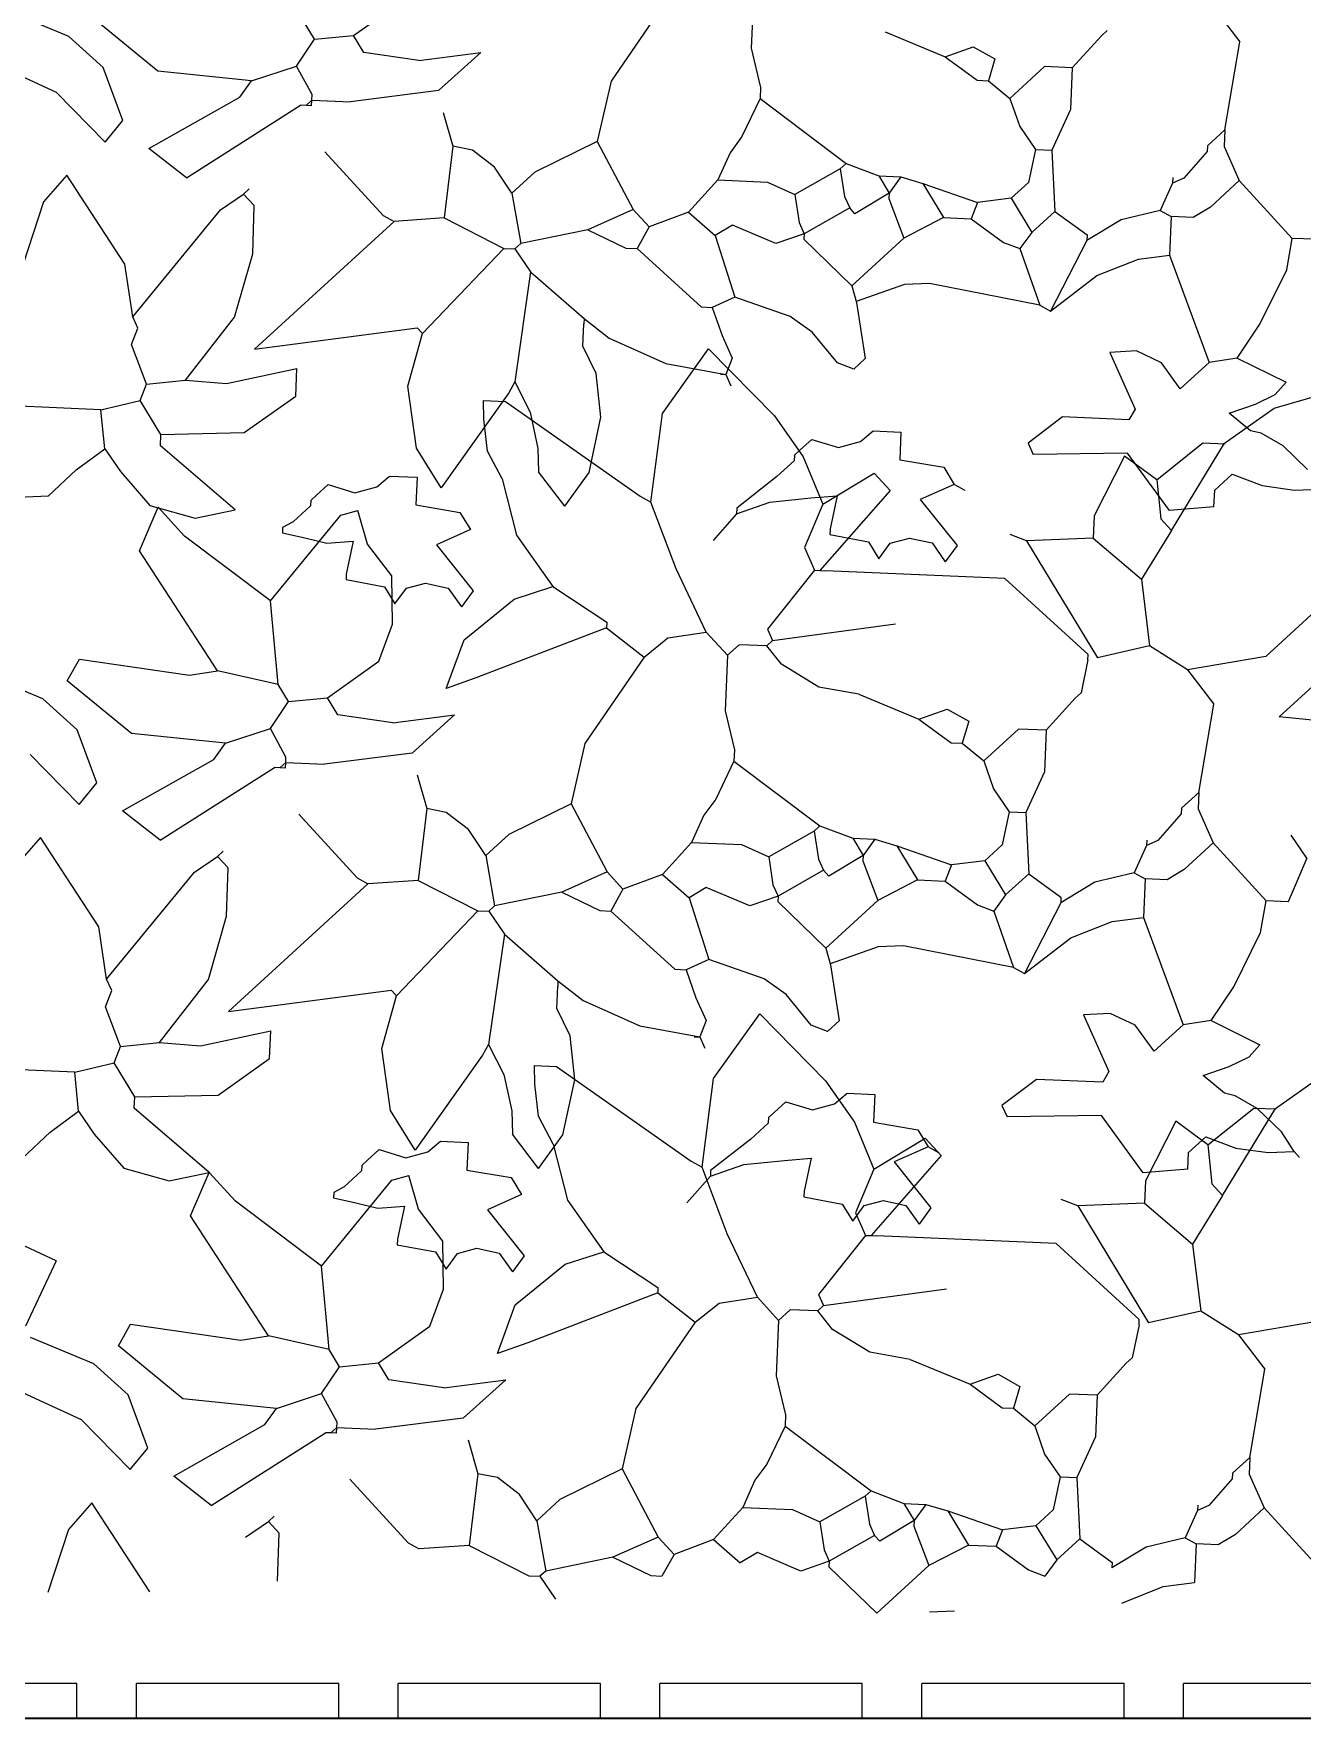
# Model space of a CAD drawing. Header units: inches. Extents: x 2013 to 15569, y -2551 to 2524.
# Drawn here: x 12823.9 to 12896.9, y 1183.3 to 1280.2 of the extents above; entities that cross this region are included whole.
import ezdxf

# ---------------------------------------------------------------- set-up
doc = ezdxf.new("R2010")
doc.units = ezdxf.units.IN
doc.header["$MEASUREMENT"] = 0
doc.layers.add('A-FURN', color=8, linetype='Continuous', lineweight=18)
doc.layers.add('A-WALL-FULL', color=7, linetype='Continuous', lineweight=35)
doc.layers.add('VERDE_siepe', color=96, linetype='Continuous')

msp = doc.modelspace()

# ---------------------------------------------------------------- linework, layer by layer
at = {"layer": 'A-FURN'}
for p, q in [((12826.378, 1185.271), (12814.742, 1185.271)), ((12826.378, 1183.271), (12826.378, 1185.271)), ((12841.437, 1185.271), (12829.801, 1185.271)), ((12829.801, 1183.271), (12829.801, 1185.271)), ((12841.437, 1183.271), (12841.437, 1185.271)), ((12856.495, 1185.271), (12844.86, 1185.271)), ((12844.86, 1183.271), (12844.86, 1185.271)), ((12856.495, 1183.271), (12856.495, 1185.271)), ((12871.554, 1185.271), (12859.918, 1185.271)), ((12859.918, 1183.271), (12859.918, 1185.271)), ((12871.554, 1183.271), (12871.554, 1185.271)), ((12886.613, 1185.271), (12874.977, 1185.271)), ((12874.977, 1183.271), (12874.977, 1185.271)), ((12886.613, 1183.271), (12886.613, 1185.271)), ((12901.671, 1185.271), (12890.036, 1185.271)), ((12890.036, 1183.271), (12890.036, 1185.271)), ((12826.378, 1183.271), (12814.742, 1183.271)), ((12841.437, 1183.271), (12829.801, 1183.271)), ((12856.495, 1183.271), (12844.86, 1183.271)), ((12871.554, 1183.271), (12859.918, 1183.271)), ((12886.613, 1183.271), (12874.977, 1183.271)), ((12901.671, 1183.271), (12890.036, 1183.271))]:
    msp.add_line(p, q, dxfattribs=at)
at = {"layer": 'A-WALL-FULL'}
msp.add_line((12573.608, 1183.271), (13770.707, 1183.271), dxfattribs=at)
at = {"layer": 'VERDE_siepe'}
for p, q in [((12842.288, 1280.083), (12845.252, 1282.188)), ((12860.513, 1282.417), (12857.104, 1277.459)), ((12865.306, 1282.528), (12865.167, 1279.341)), ((12825.911, 1280.017), (12822.272, 1281.541)), ((12891.763, 1281.694), (12893.273, 1279.712)), ((12831.026, 1278.02), (12827.328, 1281.054)), ((12840.044, 1279.861), (12839.448, 1280.845)), ((12872.869, 1280.283), (12876.317, 1278.855)), ((12885.641, 1280.364), (12885.308, 1280.06)), ((12827.886, 1278.242), (12825.911, 1280.017)), ((12839.018, 1278.31), (12840.044, 1279.861)), ((12840.044, 1279.861), (12842.288, 1280.083)), ((12842.883, 1279.1), (12842.288, 1280.083)), ((12865.167, 1279.341), (12865.706, 1277.084)), ((12876.317, 1278.855), (12877.938, 1279.423)), ((12877.938, 1279.423), (12879.185, 1278.73)), ((12885.308, 1280.06), (12883.632, 1278.218)), ((12892.413, 1274.643), (12893.273, 1279.712)), ((12821.815, 1278.368), (12825.186, 1276.824)), ((12829.018, 1275.181), (12827.886, 1278.242)), ((12836.428, 1277.466), (12839.018, 1278.31)), ((12839.905, 1276.675), (12839.018, 1278.31)), ((12846.055, 1278.641), (12842.883, 1279.1)), ((12846.055, 1278.641), (12849.61, 1279.101)), ((12849.61, 1279.101), (12847.169, 1276.903)), ((12876.317, 1278.855), (12878.173, 1277.498)), ((12879.185, 1278.73), (12878.811, 1277.47)), ((12882.038, 1278.287), (12880.043, 1276.459)), ((12883.632, 1278.218), (12882.038, 1278.287)), ((12836.428, 1277.466), (12831.026, 1278.02)), ((12835.749, 1276.538), (12836.428, 1277.466)), ((12857.104, 1277.459), (12856.314, 1273.982)), ((12878.173, 1277.498), (12878.811, 1277.47)), ((12878.811, 1277.47), (12880.043, 1276.459)), ((12883.632, 1278.218), (12883.533, 1275.824)), ((12825.186, 1276.824), (12828.007, 1273.948)), ((12830.512, 1273.573), (12835.749, 1276.538)), ((12839.559, 1276.052), (12839.891, 1276.357)), ((12839.877, 1276.038), (12839.891, 1276.357)), ((12839.891, 1276.357), (12839.905, 1276.675)), ((12839.891, 1276.357), (12842.121, 1276.26)), ((12847.169, 1276.903), (12842.121, 1276.26)), ((12865.678, 1276.446), (12864.625, 1274.258)), ((12865.706, 1277.084), (12865.678, 1276.446)), ((12865.678, 1276.446), (12870.624, 1272.72)), ((12880.043, 1276.459), (12880.611, 1274.838)), ((12832.674, 1271.884), (12839.239, 1276.066)), ((12839.559, 1276.052), (12839.239, 1276.066)), ((12839.877, 1276.038), (12839.559, 1276.052)), ((12847.448, 1275.646), (12848.002, 1273.706)), ((12883.533, 1275.824), (12882.468, 1273.48)), ((12828.007, 1273.948), (12829.018, 1275.181)), ((12880.611, 1274.838), (12881.512, 1273.522)), ((12892.413, 1274.643), (12891.416, 1273.729)), ((12892.413, 1274.643), (12892.372, 1273.687)), ((12832.674, 1271.884), (12830.512, 1273.573)), ((12848.002, 1273.706), (12847.504, 1269.578)), ((12849.13, 1273.485), (12848.002, 1273.706)), ((12850.407, 1272.507), (12849.13, 1273.485)), ((12856.314, 1273.982), (12852.726, 1272.223)), ((12856.314, 1273.982), (12858.378, 1270.061)), ((12864.625, 1274.258), (12863.947, 1273.33)), ((12881.512, 1273.522), (12881.11, 1271.624)), ((12881.512, 1273.522), (12882.468, 1273.48)), ((12882.468, 1273.48), (12882.633, 1269.961)), ((12891.402, 1273.409), (12890.059, 1271.873)), ((12891.416, 1273.729), (12891.402, 1273.409)), ((12892.372, 1273.687), (12893.244, 1271.734)), ((12840.646, 1273.388), (12843.999, 1269.73)), ((12851.396, 1271.004), (12850.407, 1272.507)), ((12863.947, 1273.33), (12863.24, 1271.764)), ((12870.624, 1272.72), (12870.291, 1272.415)), ((12870.624, 1272.72), (12872.508, 1271.999)), ((12825.794, 1272.038), (12824.451, 1270.502)), ((12829.133, 1266.915), (12825.795, 1272.039)), ((12852.726, 1272.223), (12851.396, 1271.004)), ((12863.24, 1271.764), (12861.563, 1269.922)), ((12863.24, 1271.764), (12866.107, 1271.639)), ((12866.107, 1271.639), (12867.673, 1270.933)), ((12870.291, 1272.415), (12867.673, 1270.933)), ((12870.291, 1272.415), (12870.541, 1270.808)), ((12872.508, 1271.999), (12873.103, 1271.015)), ((12872.508, 1271.999), (12873.782, 1271.944)), ((12873.782, 1271.944), (12873.103, 1271.015)), ((12873.782, 1271.944), (12875.042, 1271.57)), ((12875.042, 1271.57), (12878.187, 1270.475)), ((12875.042, 1271.57), (12876.234, 1269.602)), ((12881.11, 1271.624), (12880.113, 1270.71)), ((12889.407, 1271.581), (12888.701, 1270.016)), ((12889.421, 1271.9), (12889.407, 1271.581)), ((12890.059, 1271.873), (12889.407, 1271.581)), ((12893.244, 1271.734), (12891.582, 1270.21)), ((12893.244, 1271.734), (12896.292, 1268.408)), ((12824.451, 1270.502), (12823.268, 1266.863)), ((12834.647, 1270.057), (12835.962, 1270.957)), ((12835.962, 1270.957), (12836.295, 1271.262)), ((12836.572, 1270.292), (12835.962, 1270.957)), ((12851.396, 1271.004), (12851.908, 1268.109)), ((12867.673, 1270.933), (12867.922, 1269.326)), ((12870.541, 1270.808), (12870.831, 1270.157)), ((12873.103, 1271.015), (12871.135, 1269.825)), ((12873.103, 1271.015), (12873.089, 1270.697)), ((12873.089, 1270.697), (12873.947, 1268.425)), ((12880.113, 1270.71), (12878.187, 1270.475)), ((12880.113, 1270.71), (12881.303, 1268.743)), ((12829.59, 1263.893), (12834.647, 1270.057)), ((12836.489, 1267.515), (12836.572, 1270.292)), ((12843.999, 1269.73), (12844.622, 1269.384)), ((12847.504, 1269.578), (12844.622, 1269.384)), ((12847.504, 1269.578), (12850.938, 1267.832)), ((12858.378, 1270.061), (12855.773, 1268.898)), ((12858.378, 1270.061), (12859.292, 1269.064)), ((12861.563, 1269.922), (12859.292, 1269.064)), ((12861.563, 1269.922), (12863.101, 1268.579)), ((12870.831, 1270.157), (12868.212, 1268.675)), ((12871.135, 1269.825), (12870.831, 1270.157)), ((12876.234, 1269.602), (12873.947, 1268.425)), ((12876.234, 1269.602), (12877.826, 1269.533)), ((12878.187, 1270.475), (12877.826, 1269.533)), ((12877.826, 1269.533), (12879.682, 1268.175)), ((12882.633, 1269.961), (12881.303, 1268.743)), ((12882.633, 1269.961), (12884.489, 1268.604)), ((12888.701, 1270.016), (12886.442, 1269.476)), ((12888.701, 1270.016), (12889.324, 1269.669)), ((12889.324, 1269.669), (12889.227, 1267.44)), ((12890.599, 1269.614), (12889.324, 1269.669)), ((12891.582, 1270.21), (12890.599, 1269.614)), ((12844.622, 1269.384), (12836.595, 1262.028)), ((12855.773, 1268.898), (12851.908, 1268.109)), ((12855.773, 1268.898), (12857.962, 1267.845)), ((12859.292, 1269.064), (12858.599, 1267.817)), ((12864.085, 1269.174), (12863.101, 1268.579)), ((12863.101, 1268.579), (12864.222, 1265.018)), ((12866.592, 1268.108), (12864.085, 1269.174)), ((12868.212, 1268.675), (12866.592, 1268.108)), ((12867.922, 1269.326), (12868.212, 1268.675)), ((12868.212, 1268.675), (12868.198, 1268.356)), ((12881.303, 1268.743), (12880.624, 1267.815)), ((12886.442, 1269.476), (12884.475, 1268.285)), ((12884.489, 1268.604), (12884.475, 1268.285)), ((12850.938, 1267.832), (12846.256, 1262.929)), ((12850.938, 1267.832), (12851.576, 1267.805)), ((12851.908, 1268.109), (12851.576, 1267.805)), ((12851.576, 1267.805), (12852.476, 1266.488)), ((12857.962, 1267.845), (12858.599, 1267.817)), ((12858.599, 1267.817), (12862.283, 1264.465)), ((12868.198, 1268.356), (12870.955, 1265.682)), ((12873.947, 1268.425), (12870.955, 1265.682)), ((12879.682, 1268.175), (12880.624, 1267.815)), ((12880.624, 1267.815), (12881.76, 1264.573)), ((12884.475, 1268.285), (12882.383, 1264.226)), ((12895.971, 1266.59), (12896.292, 1268.408)), ((12897.566, 1268.352), (12896.292, 1268.408)), ((12829.59, 1263.893), (12829.133, 1266.915)), ((12835.45, 1263.875), (12836.489, 1267.515)), ((12885.051, 1266.267), (12887.437, 1267.207)), ((12887.437, 1267.207), (12889.227, 1267.44)), ((12889.227, 1267.44), (12891.512, 1261.275)), ((12852.476, 1266.488), (12851.561, 1260.144)), ((12852.476, 1266.488), (12855.551, 1263.801)), ((12870.955, 1265.682), (12871.232, 1264.712)), ((12873.979, 1265.748), (12871.211, 1264.784)), ((12875.43, 1265.807), (12873.979, 1265.748)), ((12881.76, 1264.573), (12875.43, 1265.807)), ((12882.383, 1264.226), (12885.051, 1266.267)), ((12894.427, 1263.463), (12895.971, 1266.59)), ((12864.222, 1265.018), (12862.921, 1264.437)), ((12867.411, 1263.921), (12864.222, 1265.018)), ((12871.232, 1264.712), (12871.73, 1261.499)), ((12829.88, 1263.242), (12829.59, 1263.893)), ((12832.623, 1260.249), (12835.45, 1263.875)), ((12855.551, 1263.801), (12855.537, 1263.482)), ((12855.551, 1263.801), (12856.995, 1262.661)), ((12862.283, 1264.465), (12862.921, 1264.437)), ((12862.921, 1264.437), (12863.489, 1262.816)), ((12868.679, 1263.009), (12867.411, 1263.921)), ((12881.76, 1264.573), (12882.383, 1264.226)), ((12829.52, 1262.3), (12829.88, 1263.242)), ((12836.595, 1262.028), (12845.951, 1263.262)), ((12845.423, 1259.909), (12846.256, 1262.929)), ((12845.951, 1263.262), (12846.256, 1262.929)), ((12855.481, 1262.207), (12855.537, 1263.482)), ((12863.489, 1262.816), (12864.07, 1261.514)), ((12870.124, 1261.25), (12868.679, 1263.009)), ((12893.119, 1261.524), (12894.427, 1263.463)), ((12830.379, 1260.028), (12829.52, 1262.3)), ((12856.252, 1260.637), (12855.481, 1262.207)), ((12856.995, 1262.661), (12860.258, 1261.205)), ((12860.062, 1258.333), (12862.717, 1262.056)), ((12862.717, 1262.056), (12866.507, 1258.205)), ((12887.324, 1261.93), (12885.791, 1261.844)), ((12885.791, 1261.844), (12887.245, 1258.588)), ((12888.761, 1261.253), (12887.324, 1261.93)), ((12834.991, 1260.056), (12839.037, 1260.927)), ((12838.967, 1259.335), (12839.037, 1260.927)), ((12860.258, 1261.205), (12863.71, 1260.572)), ((12864.07, 1261.514), (12863.71, 1260.572)), ((12871.066, 1260.889), (12870.124, 1261.25)), ((12871.73, 1261.499), (12871.066, 1260.889)), ((12889.849, 1259.751), (12888.761, 1261.253)), ((12891.512, 1261.275), (12889.849, 1259.751)), ((12893.119, 1261.524), (12891.512, 1261.275)), ((12893.119, 1261.524), (12895.931, 1260.125)), ((12830.018, 1259.086), (12830.379, 1260.028)), ((12830.379, 1260.028), (12832.623, 1260.249)), ((12832.623, 1260.249), (12834.991, 1260.056)), ((12845.922, 1256.346), (12845.423, 1259.909)), ((12851.561, 1260.144), (12851.215, 1259.521)), ((12851.561, 1260.144), (12852.447, 1258.404)), ((12856.524, 1258.112), (12856.252, 1260.637)), ((12863.391, 1260.586), (12863.71, 1260.572)), ((12863.71, 1260.572), (12864, 1259.921)), ((12895.256, 1258.641), (12899.413, 1259.842)), ((12895.307, 1259.432), (12895.931, 1260.125)), ((12827.76, 1258.546), (12830.018, 1259.086)), ((12831.21, 1257.119), (12830.018, 1259.086)), ((12836.003, 1257.229), (12838.967, 1259.335)), ((12851.215, 1259.521), (12847.33, 1254.054)), ((12849.759, 1259.08), (12851.034, 1259.024)), ((12849.788, 1258.013), (12849.759, 1259.08)), ((12851.034, 1259.024), (12858.776, 1253.58)), ((12892.661, 1258.352), (12894.168, 1258.867)), ((12894.168, 1258.867), (12895.307, 1259.432)), ((12827.76, 1258.546), (12822.663, 1258.768)), ((12827.981, 1256.302), (12827.76, 1258.546)), ((12850, 1256.161), (12849.788, 1258.013)), ((12852.447, 1258.404), (12852.901, 1256.327)), ((12855.84, 1254.942), (12856.524, 1258.112)), ((12859.4, 1253.234), (12860.062, 1258.333)), ((12866.507, 1258.205), (12868.162, 1255.83)), ((12883.075, 1258.131), (12881.094, 1256.621)), ((12886.898, 1257.965), (12883.075, 1258.131)), ((12887.245, 1258.588), (12886.898, 1257.965)), ((12892.383, 1256.616), (12895.256, 1258.641)), ((12893.894, 1257.341), (12892.661, 1258.352)), ((12831.182, 1256.481), (12831.21, 1257.119)), ((12831.21, 1257.119), (12836.003, 1257.229)), ((12871.459, 1256.718), (12872.187, 1257.33)), ((12872.187, 1257.33), (12873.78, 1257.26)), ((12873.78, 1257.26), (12873.711, 1255.667)), ((12894.506, 1257.194), (12893.894, 1257.341)), ((12895.764, 1256.463), (12894.506, 1257.194)), ((12826.333, 1255.097), (12827.981, 1256.302)), ((12827.981, 1256.302), (12828.881, 1254.986)), ((12835.489, 1252.783), (12831.182, 1256.481)), ((12847.33, 1254.054), (12845.922, 1256.346)), ((12850.839, 1254.565), (12850, 1256.161)), ((12852.901, 1256.327), (12852.932, 1254.976)), ((12867.99, 1256.235), (12867.657, 1255.931)), ((12867.99, 1256.235), (12868.654, 1256.845)), ((12868.654, 1256.845), (12870.19, 1256.373)), ((12870.19, 1256.373), (12871.459, 1256.718)), ((12881.094, 1256.621), (12881.385, 1255.971)), ((12886.815, 1256.053), (12881.385, 1255.971)), ((12889.225, 1252.756), (12886.815, 1256.053)), ((12888.504, 1254.518), (12891.15, 1256.638)), ((12889.335, 1251.609), (12892.383, 1256.616)), ((12891.15, 1256.638), (12892.424, 1256.582)), ((12897.171, 1255.112), (12895.764, 1256.463)), ((12824.741, 1253.593), (12826.333, 1255.097)), ((12828.881, 1254.986), (12830.58, 1253.031)), ((12867.643, 1255.612), (12866.645, 1254.698)), ((12867.657, 1255.931), (12867.643, 1255.612)), ((12868.162, 1255.83), (12869.29, 1253.122)), ((12873.711, 1255.667), (12876.245, 1255.237)), ((12876.245, 1255.237), (12876.841, 1254.254)), ((12886.648, 1255.876), (12884.901, 1252.441)), ((12888.504, 1254.518), (12886.648, 1255.876)), ((12840.158, 1253.638), (12840.823, 1254.247)), ((12840.823, 1254.247), (12842.358, 1253.776)), ((12842.358, 1253.776), (12843.627, 1254.12)), ((12843.627, 1254.12), (12844.356, 1254.732)), ((12844.356, 1254.732), (12845.949, 1254.663)), ((12845.949, 1254.663), (12845.879, 1253.069)), ((12850.839, 1254.565), (12851.656, 1251.336)), ((12854.441, 1252.996), (12852.932, 1254.976)), ((12854.441, 1252.996), (12855.84, 1254.942)), ((12866.645, 1254.698), (12864.332, 1252.884)), ((12869.29, 1253.122), (12872.241, 1254.908)), ((12872.241, 1254.908), (12873.155, 1253.911)), ((12876.841, 1254.254), (12874.888, 1253.381)), ((12877.465, 1253.907), (12876.841, 1254.254)), ((12888.504, 1254.518), (12888.725, 1252.274)), ((12891.83, 1253.919), (12892.827, 1254.833)), ((12892.827, 1254.833), (12894.55, 1254.182)), ((12894.55, 1254.182), (12896.415, 1253.917)), ((12822.979, 1253.516), (12824.741, 1253.593)), ((12839.825, 1253.333), (12839.811, 1253.015)), ((12840.158, 1253.638), (12839.825, 1253.333)), ((12845.879, 1253.069), (12848.414, 1252.64)), ((12858.776, 1253.58), (12859.4, 1253.234)), ((12860.845, 1249.392), (12859.4, 1253.234)), ((12864.318, 1252.565), (12866.236, 1253.232)), ((12866.236, 1253.232), (12868.591, 1253.472)), ((12869.29, 1253.122), (12868.223, 1250.614)), ((12868.591, 1253.472), (12870.109, 1253.59)), ((12873.155, 1253.911), (12869.123, 1249.298)), ((12870.109, 1253.59), (12869.707, 1251.692)), ((12874.888, 1253.381), (12877.007, 1250.735)), ((12891.788, 1252.963), (12891.83, 1253.919)), ((12896.415, 1253.917), (12897.897, 1253.974)), ((12829.982, 1250.429), (12831.049, 1252.937)), ((12830.58, 1253.031), (12833.187, 1252.303)), ((12832.572, 1251.274), (12831.049, 1252.937)), ((12833.187, 1252.303), (12835.489, 1252.783)), ((12837.518, 1247.547), (12841.563, 1252.478)), ((12838.814, 1252.101), (12838.212, 1251.782)), ((12839.811, 1253.015), (12838.814, 1252.101)), ((12841.563, 1252.478), (12842.533, 1252.755)), ((12843.086, 1250.815), (12842.533, 1252.755)), ((12848.414, 1252.64), (12849.01, 1251.656)), ((12864.318, 1252.565), (12862.975, 1251.028)), ((12864.332, 1252.884), (12864.318, 1252.565)), ((12884.901, 1252.441), (12884.846, 1251.167)), ((12888.725, 1252.274), (12889.335, 1251.609)), ((12891.788, 1252.963), (12889.225, 1252.756)), ((12837.518, 1247.547), (12832.572, 1251.274)), ((12838.212, 1251.782), (12838.199, 1251.462)), ((12838.199, 1251.462), (12839.494, 1251.179)), ((12839.494, 1251.179), (12840.759, 1250.875)), ((12849.01, 1251.656), (12847.056, 1250.784)), ((12851.656, 1251.336), (12853.761, 1248.372)), ((12869.707, 1251.692), (12869.693, 1251.373)), ((12869.693, 1251.373), (12871.909, 1250.957)), ((12873.167, 1250.873), (12874.271, 1251.168)), ((12874.271, 1251.168), (12875.567, 1250.883)), ((12881.009, 1251.014), (12880.067, 1251.375)), ((12884.846, 1251.167), (12881.009, 1251.014)), ((12884.846, 1251.167), (12887.616, 1248.811)), ((12889.335, 1251.609), (12887.616, 1248.811)), ((12834.47, 1243.53), (12829.982, 1250.429)), ((12840.759, 1250.875), (12842.277, 1250.992)), ((12842.277, 1250.992), (12841.876, 1249.094)), ((12844.499, 1248.985), (12843.086, 1250.815)), ((12847.056, 1250.784), (12849.175, 1248.137)), ((12868.223, 1250.614), (12868.805, 1249.312)), ((12871.909, 1250.957), (12872.505, 1249.974)), ((12872.505, 1249.974), (12873.167, 1250.873)), ((12875.567, 1250.883), (12876.328, 1249.807)), ((12877.007, 1250.735), (12876.328, 1249.807)), ((12881.009, 1251.014), (12885.088, 1244.281)), ((12862.584, 1245.753), (12860.845, 1249.392)), ((12868.805, 1249.312), (12866.103, 1245.918)), ((12868.805, 1249.312), (12869.123, 1249.298)), ((12869.123, 1249.298), (12869.442, 1249.284)), ((12879.764, 1248.834), (12869.442, 1249.284)), ((12841.876, 1249.094), (12841.862, 1248.775)), ((12841.862, 1248.775), (12844.078, 1248.36)), ((12844.078, 1248.36), (12844.674, 1247.376)), ((12844.525, 1246.219), (12844.499, 1248.985)), ((12844.674, 1247.376), (12845.336, 1248.276)), ((12845.336, 1248.276), (12846.439, 1248.57)), ((12846.439, 1248.57), (12847.736, 1248.285)), ((12847.736, 1248.285), (12848.497, 1247.209)), ((12851.534, 1247.648), (12853.761, 1248.372)), ((12853.761, 1248.372), (12856.863, 1246.321)), ((12884.554, 1244.476), (12879.764, 1248.834)), ((12887.616, 1248.811), (12888.087, 1244.96)), ((12837.946, 1242.74), (12837.518, 1247.547)), ((12849.175, 1248.137), (12848.497, 1247.209)), ((12848.648, 1245.317), (12851.534, 1247.648)), ((12898.088, 1247.397), (12894.764, 1244.35)), ((12856.863, 1246.321), (12856.849, 1246.003)), ((12843.75, 1244.083), (12844.525, 1246.219)), ((12847.626, 1242.521), (12848.648, 1245.317)), ((12856.849, 1246.003), (12849.383, 1243.137)), ((12856.849, 1246.003), (12859.011, 1244.312)), ((12859.011, 1244.312), (12860.379, 1245.419)), ((12860.379, 1245.419), (12862.584, 1245.753)), ((12862.584, 1245.753), (12863.804, 1244.423)), ((12866.103, 1245.918), (12866.394, 1245.268)), ((12866.394, 1245.268), (12873.459, 1246.236)), ((12863.804, 1244.423), (12863.665, 1241.236)), ((12864.468, 1245.032), (12863.804, 1244.423)), ((12866.061, 1244.962), (12864.468, 1245.032)), ((12866.394, 1245.268), (12866.061, 1244.962)), ((12866.909, 1243.906), (12866.061, 1244.962)), ((12884.54, 1244.157), (12884.554, 1244.476)), ((12888.087, 1244.96), (12885.088, 1244.281)), ((12890.261, 1243.588), (12888.087, 1244.96)), ((12894.764, 1244.35), (12890.261, 1243.588)), ((12895.535, 1240.884), (12899.525, 1244.52)), ((12824.41, 1241.912), (12820.77, 1243.435)), ((12825.826, 1242.949), (12826.518, 1244.196)), ((12826.518, 1244.196), (12832.862, 1243.281)), ((12832.862, 1243.281), (12834.47, 1243.53)), ((12837.946, 1242.74), (12834.47, 1243.53)), ((12840.786, 1241.978), (12843.75, 1244.083)), ((12859.011, 1244.312), (12855.602, 1239.354)), ((12869.05, 1242.584), (12866.909, 1243.906)), ((12884.54, 1244.157), (12884.139, 1242.259)), ((12890.261, 1243.588), (12891.771, 1241.607)), ((12829.524, 1239.915), (12825.826, 1242.949)), ((12838.542, 1241.756), (12837.946, 1242.74)), ((12849.383, 1243.137), (12847.626, 1242.521)), ((12871.367, 1242.178), (12869.05, 1242.584)), ((12826.384, 1240.137), (12824.41, 1241.912)), ((12837.517, 1240.205), (12838.542, 1241.756)), ((12838.542, 1241.756), (12840.786, 1241.978)), ((12841.382, 1240.994), (12840.786, 1241.978)), ((12871.367, 1242.178), (12874.815, 1240.75)), ((12883.806, 1241.955), (12882.13, 1240.112)), ((12884.139, 1242.259), (12883.806, 1241.955)), ((12890.912, 1236.538), (12891.771, 1241.607)), ((12844.553, 1240.536), (12841.382, 1240.994)), ((12844.553, 1240.536), (12848.108, 1240.995)), ((12848.108, 1240.995), (12845.667, 1238.798)), ((12863.665, 1241.236), (12864.204, 1238.979)), ((12874.815, 1240.75), (12876.437, 1241.318)), ((12874.815, 1240.75), (12876.672, 1239.393)), ((12876.437, 1241.318), (12877.683, 1240.625)), ((12877.683, 1240.625), (12877.309, 1239.365)), ((12902.906, 1240.155), (12895.535, 1240.884)), ((12827.516, 1237.076), (12826.384, 1240.137)), ((12834.926, 1239.361), (12829.524, 1239.915)), ((12834.926, 1239.361), (12837.517, 1240.205)), ((12838.403, 1238.57), (12837.517, 1240.205)), ((12880.536, 1240.182), (12878.541, 1238.354)), ((12882.13, 1240.112), (12880.536, 1240.182)), ((12882.13, 1240.112), (12882.031, 1237.719)), ((12823.684, 1238.719), (12826.505, 1235.843)), ((12834.247, 1238.433), (12834.926, 1239.361)), ((12838.389, 1238.252), (12838.403, 1238.57)), ((12845.667, 1238.798), (12840.619, 1238.155)), ((12855.602, 1239.354), (12854.812, 1235.877)), ((12864.204, 1238.979), (12864.176, 1238.341)), ((12876.672, 1239.393), (12877.309, 1239.365)), ((12877.309, 1239.365), (12878.541, 1238.354)), ((12829.01, 1235.468), (12834.247, 1238.433)), ((12831.172, 1233.779), (12837.738, 1237.961)), ((12838.057, 1237.947), (12837.738, 1237.961)), ((12838.057, 1237.947), (12838.389, 1238.252)), ((12838.375, 1237.933), (12838.057, 1237.947)), ((12838.375, 1237.933), (12838.389, 1238.252)), ((12838.389, 1238.252), (12840.619, 1238.155)), ((12845.946, 1237.541), (12846.501, 1235.601)), ((12864.176, 1238.341), (12863.123, 1236.153)), ((12864.176, 1238.341), (12869.122, 1234.615)), ((12878.541, 1238.354), (12879.11, 1236.733)), ((12882.031, 1237.719), (12880.966, 1235.375)), ((12826.505, 1235.843), (12827.516, 1237.076)), ((12879.11, 1236.733), (12880.01, 1235.417)), ((12846.501, 1235.601), (12846.002, 1231.473)), ((12847.628, 1235.379), (12846.501, 1235.601)), ((12854.812, 1235.877), (12851.224, 1234.118)), ((12854.812, 1235.877), (12856.876, 1231.956)), ((12863.123, 1236.153), (12862.445, 1235.225)), ((12889.914, 1235.624), (12889.9, 1235.304)), ((12890.912, 1236.538), (12889.914, 1235.624)), ((12890.912, 1236.538), (12890.87, 1235.582)), ((12831.172, 1233.779), (12829.01, 1235.468)), ((12839.145, 1235.283), (12842.497, 1231.625)), ((12848.905, 1234.402), (12847.628, 1235.379)), ((12862.445, 1235.225), (12861.738, 1233.659)), ((12880.01, 1235.417), (12879.608, 1233.519)), ((12880.01, 1235.417), (12880.966, 1235.375)), ((12880.966, 1235.375), (12881.131, 1231.856)), ((12889.9, 1235.304), (12888.557, 1233.768)), ((12890.87, 1235.582), (12891.742, 1233.629)), ((12824.292, 1233.933), (12822.949, 1232.397)), ((12827.631, 1228.81), (12824.293, 1233.934)), ((12849.894, 1232.899), (12848.905, 1234.402)), ((12851.224, 1234.118), (12849.894, 1232.899)), ((12861.738, 1233.659), (12860.061, 1231.817)), ((12861.738, 1233.659), (12864.606, 1233.534)), ((12868.789, 1234.31), (12866.171, 1232.828)), ((12869.122, 1234.615), (12868.789, 1234.31)), ((12868.789, 1234.31), (12869.039, 1232.703)), ((12869.122, 1234.615), (12871.006, 1233.894)), ((12871.006, 1233.894), (12871.601, 1232.91)), ((12871.006, 1233.894), (12872.28, 1233.838)), ((12872.28, 1233.838), (12871.601, 1232.91)), ((12872.28, 1233.838), (12873.54, 1233.465)), ((12887.919, 1233.795), (12887.905, 1233.476)), ((12888.557, 1233.768), (12887.905, 1233.476)), ((12897.131, 1232.755), (12896.231, 1234.071)), ((12833.145, 1231.952), (12834.46, 1232.852)), ((12834.46, 1232.852), (12834.793, 1233.157)), ((12835.07, 1232.187), (12834.46, 1232.852)), ((12849.894, 1232.899), (12850.406, 1230.004)), ((12864.606, 1233.534), (12866.171, 1232.828)), ((12866.171, 1232.828), (12866.42, 1231.221)), ((12869.039, 1232.703), (12869.329, 1232.052)), ((12871.601, 1232.91), (12869.634, 1231.72)), ((12871.601, 1232.91), (12871.587, 1232.592)), ((12873.54, 1233.465), (12876.685, 1232.37)), ((12873.54, 1233.465), (12874.732, 1231.497)), ((12879.608, 1233.519), (12878.611, 1232.605)), ((12887.905, 1233.476), (12887.199, 1231.911)), ((12891.742, 1233.629), (12890.081, 1232.105)), ((12891.742, 1233.629), (12894.79, 1230.303)), ((12897.131, 1232.755), (12896.064, 1230.247)), ((12828.088, 1225.788), (12833.145, 1231.952)), ((12834.987, 1229.41), (12835.07, 1232.187)), ((12856.876, 1231.956), (12854.271, 1230.793)), ((12856.876, 1231.956), (12857.79, 1230.959)), ((12860.061, 1231.817), (12857.79, 1230.959)), ((12860.061, 1231.817), (12861.599, 1230.474)), ((12869.329, 1232.052), (12866.71, 1230.57)), ((12869.634, 1231.72), (12869.329, 1232.052)), ((12871.587, 1232.592), (12872.445, 1230.32)), ((12876.685, 1232.37), (12876.324, 1231.428)), ((12878.611, 1232.605), (12876.685, 1232.37)), ((12878.611, 1232.605), (12879.801, 1230.638)), ((12881.131, 1231.856), (12879.801, 1230.638)), ((12881.131, 1231.856), (12882.987, 1230.499)), ((12887.199, 1231.911), (12884.941, 1231.371)), ((12887.199, 1231.911), (12887.822, 1231.564)), ((12890.081, 1232.105), (12889.097, 1231.509)), ((12843.12, 1231.279), (12835.093, 1223.923)), ((12842.497, 1231.625), (12843.12, 1231.279)), ((12846.002, 1231.473), (12843.12, 1231.279)), ((12846.002, 1231.473), (12849.436, 1229.727)), ((12854.271, 1230.793), (12850.406, 1230.004)), ((12854.271, 1230.793), (12856.46, 1229.74)), ((12857.79, 1230.959), (12857.097, 1229.712)), ((12862.583, 1231.069), (12861.599, 1230.474)), ((12865.09, 1230.002), (12862.583, 1231.069)), ((12866.42, 1231.221), (12866.71, 1230.57)), ((12874.732, 1231.497), (12872.445, 1230.32)), ((12874.732, 1231.497), (12876.324, 1231.428)), ((12876.324, 1231.428), (12878.18, 1230.07)), ((12884.941, 1231.371), (12882.973, 1230.18)), ((12887.822, 1231.564), (12887.725, 1229.335)), ((12889.097, 1231.509), (12887.822, 1231.564)), ((12850.406, 1230.004), (12850.074, 1229.7)), ((12861.599, 1230.474), (12862.72, 1226.913)), ((12866.71, 1230.57), (12865.09, 1230.002)), ((12866.71, 1230.57), (12866.697, 1230.251)), ((12866.697, 1230.251), (12869.453, 1227.577)), ((12872.445, 1230.32), (12869.453, 1227.577)), ((12878.18, 1230.07), (12879.122, 1229.71)), ((12879.801, 1230.638), (12879.122, 1229.71)), ((12882.973, 1230.18), (12880.881, 1226.121)), ((12882.987, 1230.499), (12882.973, 1230.18)), ((12894.469, 1228.485), (12894.79, 1230.303)), ((12896.064, 1230.247), (12894.79, 1230.303)), ((12833.949, 1225.77), (12834.987, 1229.41)), ((12849.436, 1229.727), (12844.754, 1224.823)), ((12849.436, 1229.727), (12850.074, 1229.7)), ((12850.074, 1229.7), (12850.974, 1228.383)), ((12856.46, 1229.74), (12857.097, 1229.712)), ((12857.097, 1229.712), (12860.781, 1226.36)), ((12879.122, 1229.71), (12880.258, 1226.468)), ((12883.549, 1228.162), (12885.935, 1229.102)), ((12885.935, 1229.102), (12887.725, 1229.335)), ((12887.725, 1229.335), (12890.01, 1223.17)), ((12828.088, 1225.788), (12827.631, 1228.81)), ((12850.974, 1228.383), (12850.059, 1222.039)), ((12850.974, 1228.383), (12854.049, 1225.696)), ((12880.881, 1226.121), (12883.549, 1228.162)), ((12892.925, 1225.358), (12894.469, 1228.485)), ((12862.72, 1226.913), (12861.419, 1226.332)), ((12865.909, 1225.816), (12862.72, 1226.913)), ((12869.453, 1227.577), (12869.73, 1226.607)), ((12872.477, 1227.643), (12869.709, 1226.679)), ((12873.928, 1227.702), (12872.477, 1227.643)), ((12880.258, 1226.468), (12873.928, 1227.702)), ((12860.781, 1226.36), (12861.419, 1226.332)), ((12861.419, 1226.332), (12861.987, 1224.711)), ((12869.73, 1226.607), (12870.228, 1223.394)), ((12880.258, 1226.468), (12880.881, 1226.121)), ((12828.018, 1224.195), (12828.378, 1225.136)), ((12828.378, 1225.136), (12828.088, 1225.788)), ((12831.121, 1222.144), (12833.949, 1225.77)), ((12835.093, 1223.923), (12844.449, 1225.157)), ((12844.449, 1225.157), (12844.754, 1224.823)), ((12853.979, 1224.102), (12854.035, 1225.376)), ((12854.049, 1225.696), (12854.035, 1225.376)), ((12854.049, 1225.696), (12855.493, 1224.556)), ((12867.178, 1224.904), (12865.909, 1225.816)), ((12891.617, 1223.419), (12892.925, 1225.358)), ((12828.877, 1221.923), (12828.018, 1224.195)), ((12843.921, 1221.804), (12844.754, 1224.823)), ((12854.75, 1222.532), (12853.979, 1224.102)), ((12855.493, 1224.556), (12858.756, 1223.1)), ((12861.987, 1224.711), (12862.568, 1223.409)), ((12868.622, 1223.145), (12867.178, 1224.904)), ((12858.756, 1223.1), (12862.208, 1222.467)), ((12862.568, 1223.409), (12862.208, 1222.467)), ((12863, 1220.074), (12865.654, 1223.797)), ((12865.654, 1223.797), (12869.444, 1219.946)), ((12869.564, 1222.784), (12868.622, 1223.145)), ((12870.228, 1223.394), (12869.564, 1222.784)), ((12885.823, 1223.825), (12884.289, 1223.739)), ((12884.289, 1223.739), (12885.743, 1220.483)), ((12887.259, 1223.148), (12885.823, 1223.825)), ((12888.347, 1221.646), (12887.259, 1223.148)), ((12890.01, 1223.17), (12888.347, 1221.646)), ((12891.617, 1223.419), (12890.01, 1223.17)), ((12891.617, 1223.419), (12894.429, 1222.02)), ((12828.877, 1221.923), (12831.121, 1222.144)), ((12831.121, 1222.144), (12833.489, 1221.951)), ((12833.489, 1221.951), (12837.535, 1222.822)), ((12837.465, 1221.23), (12837.535, 1222.822)), ((12850.059, 1222.039), (12849.713, 1221.415)), ((12850.059, 1222.039), (12850.945, 1220.299)), ((12855.022, 1220.007), (12854.75, 1222.532)), ((12861.889, 1222.481), (12862.208, 1222.467)), ((12862.208, 1222.467), (12862.498, 1221.816)), ((12828.516, 1220.981), (12828.877, 1221.923)), ((12834.501, 1219.124), (12837.465, 1221.23)), ((12844.42, 1218.241), (12843.921, 1221.804)), ((12849.713, 1221.415), (12845.828, 1215.949)), ((12892.666, 1220.762), (12893.805, 1221.327)), ((12893.805, 1221.327), (12894.429, 1222.02)), ((12826.258, 1220.441), (12821.161, 1220.663)), ((12826.258, 1220.441), (12828.516, 1220.981)), ((12826.479, 1218.197), (12826.258, 1220.441)), ((12829.708, 1219.014), (12828.516, 1220.981)), ((12850.945, 1220.299), (12851.399, 1218.222)), ((12852.697, 1220.821), (12853.972, 1220.765)), ((12852.725, 1219.754), (12852.697, 1220.821)), ((12853.972, 1220.765), (12861.714, 1215.321)), ((12885.743, 1220.483), (12885.396, 1219.86)), ((12891.159, 1220.247), (12892.666, 1220.762)), ((12892.392, 1219.236), (12891.159, 1220.247)), ((12895.32, 1218.358), (12898.194, 1220.382)), ((12829.708, 1219.014), (12834.501, 1219.124)), ((12852.938, 1217.902), (12852.725, 1219.754)), ((12854.338, 1216.837), (12855.022, 1220.007)), ((12862.337, 1214.975), (12863, 1220.074)), ((12869.444, 1219.946), (12871.1, 1217.571)), ((12869.957, 1218.613), (12870.685, 1219.225)), ((12870.685, 1219.225), (12872.278, 1219.155)), ((12872.278, 1219.155), (12872.209, 1217.562)), ((12881.573, 1220.026), (12879.592, 1218.516)), ((12885.396, 1219.86), (12881.573, 1220.026)), ((12893.004, 1219.089), (12892.392, 1219.236)), ((12824.831, 1216.992), (12826.479, 1218.197)), ((12826.479, 1218.197), (12827.38, 1216.881)), ((12829.68, 1218.376), (12829.708, 1219.014)), ((12833.987, 1214.678), (12829.68, 1218.376)), ((12845.828, 1215.949), (12844.42, 1218.241)), ((12851.399, 1218.222), (12851.43, 1216.871)), ((12866.488, 1218.13), (12867.152, 1218.74)), ((12867.152, 1218.74), (12868.688, 1218.268)), ((12868.688, 1218.268), (12869.957, 1218.613)), ((12879.592, 1218.516), (12879.883, 1217.866)), ((12891.441, 1216.259), (12894.088, 1218.379)), ((12892.272, 1213.35), (12895.32, 1218.358)), ((12894.262, 1218.358), (12893.004, 1219.089)), ((12894.088, 1218.379), (12895.362, 1218.323)), ((12895.669, 1217.007), (12894.262, 1218.358)), ((12853.777, 1216.306), (12852.938, 1217.902)), ((12866.141, 1217.507), (12865.143, 1216.593)), ((12866.155, 1217.826), (12866.141, 1217.507)), ((12866.488, 1218.13), (12866.155, 1217.826)), ((12871.1, 1217.571), (12872.228, 1214.863)), ((12872.209, 1217.562), (12874.743, 1217.132)), ((12885.313, 1217.948), (12879.883, 1217.866)), ((12887.723, 1214.651), (12885.313, 1217.948)), ((12889.585, 1217.618), (12887.839, 1214.182)), ((12891.441, 1216.259), (12889.585, 1217.618)), ((12823.239, 1215.487), (12824.831, 1216.992)), ((12827.38, 1216.881), (12829.078, 1214.926)), ((12846.565, 1215.861), (12847.293, 1216.473)), ((12847.293, 1216.473), (12848.886, 1216.404)), ((12848.886, 1216.404), (12848.817, 1214.81)), ((12852.94, 1214.89), (12851.43, 1216.871)), ((12852.94, 1214.89), (12854.338, 1216.837)), ((12853.777, 1216.306), (12854.594, 1213.078)), ((12865.143, 1216.593), (12862.83, 1214.779)), ((12872.228, 1214.863), (12875.179, 1216.649)), ((12874.743, 1217.132), (12875.339, 1216.149)), ((12875.179, 1216.649), (12876.093, 1215.652)), ((12890.328, 1215.814), (12891.325, 1216.728)), ((12891.325, 1216.728), (12893.049, 1216.077)), ((12891.441, 1216.259), (12891.662, 1214.015)), ((12896.395, 1215.868), (12895.669, 1217.007)), ((12843.096, 1215.379), (12842.763, 1215.074)), ((12843.096, 1215.379), (12843.76, 1215.989)), ((12843.76, 1215.989), (12845.296, 1215.517)), ((12845.296, 1215.517), (12846.565, 1215.861)), ((12861.714, 1215.321), (12862.337, 1214.975)), ((12864.734, 1215.127), (12867.089, 1215.367)), ((12867.089, 1215.367), (12868.607, 1215.485)), ((12868.607, 1215.485), (12868.205, 1213.587)), ((12876.093, 1215.652), (12872.061, 1211.039)), ((12875.339, 1216.149), (12873.386, 1215.276)), ((12873.386, 1215.276), (12875.505, 1212.63)), ((12875.963, 1215.802), (12875.339, 1216.149)), ((12890.286, 1214.858), (12890.328, 1215.814)), ((12893.049, 1216.077), (12894.913, 1215.812)), ((12894.913, 1215.812), (12896.395, 1215.868)), ((12896.395, 1215.868), (12896.699, 1215.536)), ((12829.078, 1214.926), (12831.685, 1214.198)), ((12831.685, 1214.198), (12833.987, 1214.678)), ((12832.92, 1212.17), (12833.987, 1214.678)), ((12835.51, 1213.015), (12833.987, 1214.678)), ((12842.749, 1214.756), (12841.751, 1213.842)), ((12842.763, 1215.074), (12842.749, 1214.756)), ((12844.501, 1214.219), (12845.471, 1214.496)), ((12846.024, 1212.557), (12845.471, 1214.496)), ((12848.817, 1214.81), (12851.351, 1214.381)), ((12851.351, 1214.381), (12851.947, 1213.397)), ((12862.816, 1214.46), (12861.473, 1212.923)), ((12863.783, 1211.133), (12862.337, 1214.975)), ((12862.816, 1214.46), (12864.734, 1215.127)), ((12862.83, 1214.779), (12862.816, 1214.46)), ((12872.228, 1214.863), (12871.161, 1212.355)), ((12890.286, 1214.858), (12887.723, 1214.651)), ((12840.455, 1209.288), (12844.501, 1214.219)), ((12841.15, 1213.523), (12841.136, 1213.204)), ((12841.751, 1213.842), (12841.15, 1213.523)), ((12851.947, 1213.397), (12849.994, 1212.525)), ((12868.205, 1213.587), (12868.191, 1213.268)), ((12887.839, 1214.182), (12887.784, 1212.908)), ((12892.272, 1213.35), (12890.554, 1210.552)), ((12891.662, 1214.015), (12892.272, 1213.35)), ((12840.455, 1209.288), (12835.51, 1213.015)), ((12841.136, 1213.204), (12842.432, 1212.92)), ((12842.432, 1212.92), (12843.697, 1212.616)), ((12843.697, 1212.616), (12845.215, 1212.733)), ((12845.215, 1212.733), (12844.813, 1210.836)), ((12847.436, 1210.726), (12846.024, 1212.557)), ((12849.994, 1212.525), (12852.113, 1209.879)), ((12854.594, 1213.078), (12856.698, 1210.113)), ((12868.191, 1213.268), (12870.407, 1212.852)), ((12870.407, 1212.852), (12871.003, 1211.869)), ((12871.003, 1211.869), (12871.665, 1212.768)), ((12871.161, 1212.355), (12871.743, 1211.053)), ((12871.665, 1212.768), (12872.769, 1213.063)), ((12872.769, 1213.063), (12874.065, 1212.778)), ((12874.065, 1212.778), (12874.826, 1211.702)), ((12875.505, 1212.63), (12874.826, 1211.702)), ((12883.946, 1212.755), (12883.004, 1213.116)), ((12887.784, 1212.908), (12883.946, 1212.755)), ((12883.946, 1212.755), (12888.025, 1206.022)), ((12887.784, 1212.908), (12890.554, 1210.552)), ((12837.407, 1205.271), (12832.92, 1212.17)), ((12825.177, 1209.581), (12823.392, 1210.429)), ((12844.813, 1210.836), (12844.799, 1210.516)), ((12844.799, 1210.516), (12847.015, 1210.101)), ((12847.462, 1207.961), (12847.436, 1210.726)), ((12865.522, 1207.494), (12863.783, 1211.133)), ((12871.743, 1211.053), (12869.041, 1207.66)), ((12871.743, 1211.053), (12872.061, 1211.039)), ((12872.061, 1211.039), (12872.379, 1211.026)), ((12882.702, 1210.576), (12872.379, 1211.026)), ((12887.492, 1206.217), (12882.702, 1210.576)), ((12890.554, 1210.552), (12891.025, 1206.701)), ((12825.177, 1209.581), (12823.417, 1205.827)), ((12847.015, 1210.101), (12847.611, 1209.117)), ((12847.611, 1209.117), (12848.273, 1210.017)), ((12848.273, 1210.017), (12849.377, 1210.312)), ((12849.377, 1210.312), (12850.673, 1210.027)), ((12850.673, 1210.027), (12851.434, 1208.95)), ((12852.113, 1209.879), (12851.434, 1208.95)), ((12854.472, 1209.389), (12856.698, 1210.113)), ((12856.698, 1210.113), (12859.801, 1208.062)), ((12840.884, 1204.481), (12840.455, 1209.288)), ((12851.585, 1207.058), (12854.472, 1209.389)), ((12846.688, 1205.824), (12847.462, 1207.961)), ((12859.787, 1207.744), (12852.321, 1204.878)), ((12859.801, 1208.062), (12859.787, 1207.744)), ((12859.787, 1207.744), (12861.948, 1206.053)), ((12863.317, 1207.161), (12865.522, 1207.494)), ((12865.522, 1207.494), (12866.741, 1206.164)), ((12869.041, 1207.66), (12869.331, 1207.009)), ((12869.331, 1207.009), (12876.397, 1207.978)), ((12850.564, 1204.262), (12851.585, 1207.058)), ((12861.948, 1206.053), (12863.317, 1207.161)), ((12867.406, 1206.773), (12866.741, 1206.164)), ((12868.999, 1206.704), (12867.406, 1206.773)), ((12869.331, 1207.009), (12868.999, 1206.704)), ((12869.847, 1205.647), (12868.999, 1206.704)), ((12891.025, 1206.701), (12888.025, 1206.022)), ((12893.199, 1205.33), (12891.025, 1206.701)), ((12828.763, 1204.69), (12829.455, 1205.937)), ((12829.455, 1205.937), (12835.8, 1205.022)), ((12843.723, 1203.719), (12846.688, 1205.824)), ((12861.948, 1206.053), (12858.539, 1201.095)), ((12866.741, 1206.164), (12866.602, 1202.978)), ((12871.988, 1204.326), (12869.847, 1205.647)), ((12887.478, 1205.898), (12887.076, 1204)), ((12887.478, 1205.898), (12887.492, 1206.217)), ((12897.701, 1206.091), (12893.199, 1205.33)), ((12827.347, 1203.653), (12823.708, 1205.177)), ((12832.462, 1201.656), (12828.763, 1204.69)), ((12835.8, 1205.022), (12837.407, 1205.271)), ((12840.884, 1204.481), (12837.407, 1205.271)), ((12852.321, 1204.878), (12850.564, 1204.262)), ((12893.199, 1205.33), (12894.709, 1203.349)), ((12829.322, 1201.878), (12827.347, 1203.653)), ((12841.479, 1203.497), (12840.884, 1204.481)), ((12841.479, 1203.497), (12843.723, 1203.719)), ((12844.319, 1202.736), (12843.723, 1203.719)), ((12874.305, 1203.919), (12871.988, 1204.326)), ((12874.305, 1203.919), (12877.753, 1202.491)), ((12886.744, 1203.696), (12885.067, 1201.854)), ((12887.076, 1204), (12886.744, 1203.696)), ((12840.454, 1201.947), (12841.479, 1203.497)), ((12847.491, 1202.278), (12844.319, 1202.736)), ((12847.491, 1202.278), (12851.046, 1202.737)), ((12851.046, 1202.737), (12848.604, 1200.54)), ((12866.602, 1202.978), (12867.142, 1200.72)), ((12877.753, 1202.491), (12879.374, 1203.06)), ((12879.374, 1203.06), (12880.62, 1202.366)), ((12893.849, 1198.279), (12894.709, 1203.349)), ((12823.251, 1202.004), (12826.622, 1200.46)), ((12830.454, 1198.817), (12829.322, 1201.878)), ((12837.863, 1201.102), (12840.454, 1201.947)), ((12841.341, 1200.312), (12840.454, 1201.947)), ((12877.753, 1202.491), (12879.609, 1201.134)), ((12880.62, 1202.366), (12880.247, 1201.106)), ((12883.474, 1201.923), (12881.479, 1200.095)), ((12885.067, 1201.854), (12883.474, 1201.923)), ((12885.067, 1201.854), (12884.968, 1199.46)), ((12837.863, 1201.102), (12832.462, 1201.656)), ((12837.185, 1200.174), (12837.863, 1201.102)), ((12858.539, 1201.095), (12857.75, 1197.618)), ((12867.142, 1200.72), (12867.114, 1200.082)), ((12879.609, 1201.134), (12880.247, 1201.106)), ((12880.247, 1201.106), (12881.479, 1200.095)), ((12826.622, 1200.46), (12829.442, 1197.584)), ((12831.948, 1197.209), (12837.185, 1200.174)), ((12840.994, 1199.688), (12841.327, 1199.993)), ((12841.313, 1199.674), (12841.327, 1199.993)), ((12841.327, 1199.993), (12841.341, 1200.312)), ((12841.327, 1199.993), (12843.557, 1199.896)), ((12848.604, 1200.54), (12843.557, 1199.896)), ((12867.114, 1200.082), (12866.061, 1197.894)), ((12867.114, 1200.082), (12872.06, 1196.356)), ((12881.479, 1200.095), (12882.047, 1198.474)), ((12829.442, 1197.584), (12830.454, 1198.817)), ((12834.109, 1195.52), (12840.675, 1199.702)), ((12840.994, 1199.688), (12840.675, 1199.702)), ((12841.313, 1199.674), (12840.994, 1199.688)), ((12848.884, 1199.282), (12849.438, 1197.342)), ((12884.968, 1199.46), (12883.903, 1197.116)), ((12866.061, 1197.894), (12865.383, 1196.966)), ((12882.047, 1198.474), (12882.947, 1197.158)), ((12893.849, 1198.279), (12892.852, 1197.365)), ((12893.849, 1198.279), (12893.808, 1197.323)), ((12834.109, 1195.52), (12831.948, 1197.209)), ((12842.082, 1197.024), (12845.434, 1193.367)), ((12849.438, 1197.342), (12848.939, 1193.214)), ((12850.566, 1197.121), (12849.438, 1197.342)), ((12851.842, 1196.144), (12850.566, 1197.121)), ((12857.75, 1197.618), (12854.162, 1195.859)), ((12857.75, 1197.618), (12859.813, 1193.697)), ((12865.383, 1196.966), (12864.676, 1195.401)), ((12882.947, 1197.158), (12882.546, 1195.26)), ((12882.947, 1197.158), (12883.903, 1197.116)), ((12883.903, 1197.116), (12884.069, 1193.597)), ((12892.838, 1197.046), (12891.494, 1195.509)), ((12892.852, 1197.365), (12892.838, 1197.046)), ((12893.808, 1197.323), (12894.68, 1195.37)), ((12852.832, 1194.64), (12851.842, 1196.144)), ((12871.726, 1196.051), (12869.109, 1194.569)), ((12872.06, 1196.356), (12871.726, 1196.051)), ((12871.726, 1196.051), (12871.976, 1194.444)), ((12872.06, 1196.356), (12873.943, 1195.635)), ((12827.23, 1195.675), (12825.887, 1194.138)), ((12830.569, 1190.551), (12827.231, 1195.675)), ((12837.398, 1194.593), (12837.73, 1194.898)), ((12854.162, 1195.859), (12852.832, 1194.64)), ((12864.676, 1195.401), (12862.999, 1193.558)), ((12864.676, 1195.401), (12867.543, 1195.276)), ((12867.543, 1195.276), (12869.109, 1194.569)), ((12873.943, 1195.635), (12874.538, 1194.652)), ((12873.943, 1195.635), (12875.218, 1195.58)), ((12875.218, 1195.58), (12874.538, 1194.652)), ((12875.218, 1195.58), (12876.478, 1195.206)), ((12876.478, 1195.206), (12879.623, 1194.111)), ((12876.478, 1195.206), (12877.669, 1193.239)), ((12882.546, 1195.26), (12881.548, 1194.346)), ((12890.843, 1195.217), (12890.137, 1193.653)), ((12890.857, 1195.537), (12890.843, 1195.217)), ((12891.494, 1195.509), (12890.843, 1195.217)), ((12894.68, 1195.37), (12893.018, 1193.846)), ((12894.68, 1195.37), (12897.728, 1192.044)), ((12825.887, 1194.138), (12824.703, 1190.499)), ((12836.082, 1193.693), (12837.398, 1194.593)), ((12838.008, 1193.928), (12837.398, 1194.593)), ((12837.924, 1191.152), (12838.008, 1193.928)), ((12852.832, 1194.64), (12853.344, 1191.745)), ((12869.109, 1194.569), (12869.358, 1192.962)), ((12871.976, 1194.444), (12872.267, 1193.793)), ((12874.538, 1194.652), (12872.571, 1193.461)), ((12874.538, 1194.652), (12874.524, 1194.333)), ((12874.524, 1194.333), (12875.383, 1192.061)), ((12879.623, 1194.111), (12879.262, 1193.169)), ((12881.548, 1194.346), (12879.623, 1194.111)), ((12881.548, 1194.346), (12882.739, 1192.379)), ((12845.434, 1193.367), (12846.058, 1193.02)), ((12848.939, 1193.214), (12846.058, 1193.02)), ((12848.939, 1193.214), (12852.374, 1191.469)), ((12859.813, 1193.697), (12857.209, 1192.534)), ((12859.813, 1193.697), (12860.727, 1192.7)), ((12862.999, 1193.558), (12860.727, 1192.7)), ((12862.999, 1193.558), (12864.537, 1192.215)), ((12869.358, 1192.962), (12869.648, 1192.311)), ((12872.267, 1193.793), (12869.648, 1192.311)), ((12872.571, 1193.461), (12872.267, 1193.793)), ((12877.669, 1193.239), (12875.383, 1192.061)), ((12877.669, 1193.239), (12879.262, 1193.169)), ((12879.262, 1193.169), (12881.118, 1191.811)), ((12884.069, 1193.597), (12882.739, 1192.379)), ((12884.069, 1193.597), (12885.925, 1192.24)), ((12887.878, 1193.112), (12885.911, 1191.922)), ((12890.137, 1193.653), (12887.878, 1193.112)), ((12890.137, 1193.653), (12890.759, 1193.306)), ((12890.759, 1193.306), (12890.662, 1191.076)), ((12892.035, 1193.25), (12890.759, 1193.306)), ((12893.018, 1193.846), (12892.035, 1193.25)), ((12857.209, 1192.534), (12853.344, 1191.745)), ((12857.209, 1192.534), (12859.398, 1191.481)), ((12860.727, 1192.7), (12860.034, 1191.453)), ((12865.52, 1192.811), (12864.537, 1192.215)), ((12868.028, 1191.744), (12865.52, 1192.811)), ((12869.648, 1192.311), (12868.028, 1191.744)), ((12869.648, 1192.311), (12869.634, 1191.993)), ((12869.634, 1191.993), (12872.391, 1189.318)), ((12875.383, 1192.061), (12872.391, 1189.318)), ((12882.739, 1192.379), (12882.06, 1191.451)), ((12885.925, 1192.24), (12885.911, 1191.922)), ((12852.374, 1191.469), (12853.011, 1191.441)), ((12853.344, 1191.745), (12853.011, 1191.441)), ((12853.011, 1191.441), (12853.912, 1190.124)), ((12859.398, 1191.481), (12860.034, 1191.453)), ((12881.118, 1191.811), (12882.06, 1191.451)), ((12888.873, 1190.844), (12890.662, 1191.076)), ((12886.487, 1189.903), (12888.873, 1190.844)), ((12876.865, 1189.443), (12875.415, 1189.384))]:
    msp.add_line(p, q, dxfattribs=at)
for centre in [(12879.764, 1248.834), (12882.702, 1210.575)]:
    msp.add_arc(centre, 0.0000399, 47.3475, 87.15048, dxfattribs=at)

doc.saveas('drawing.dxf')
